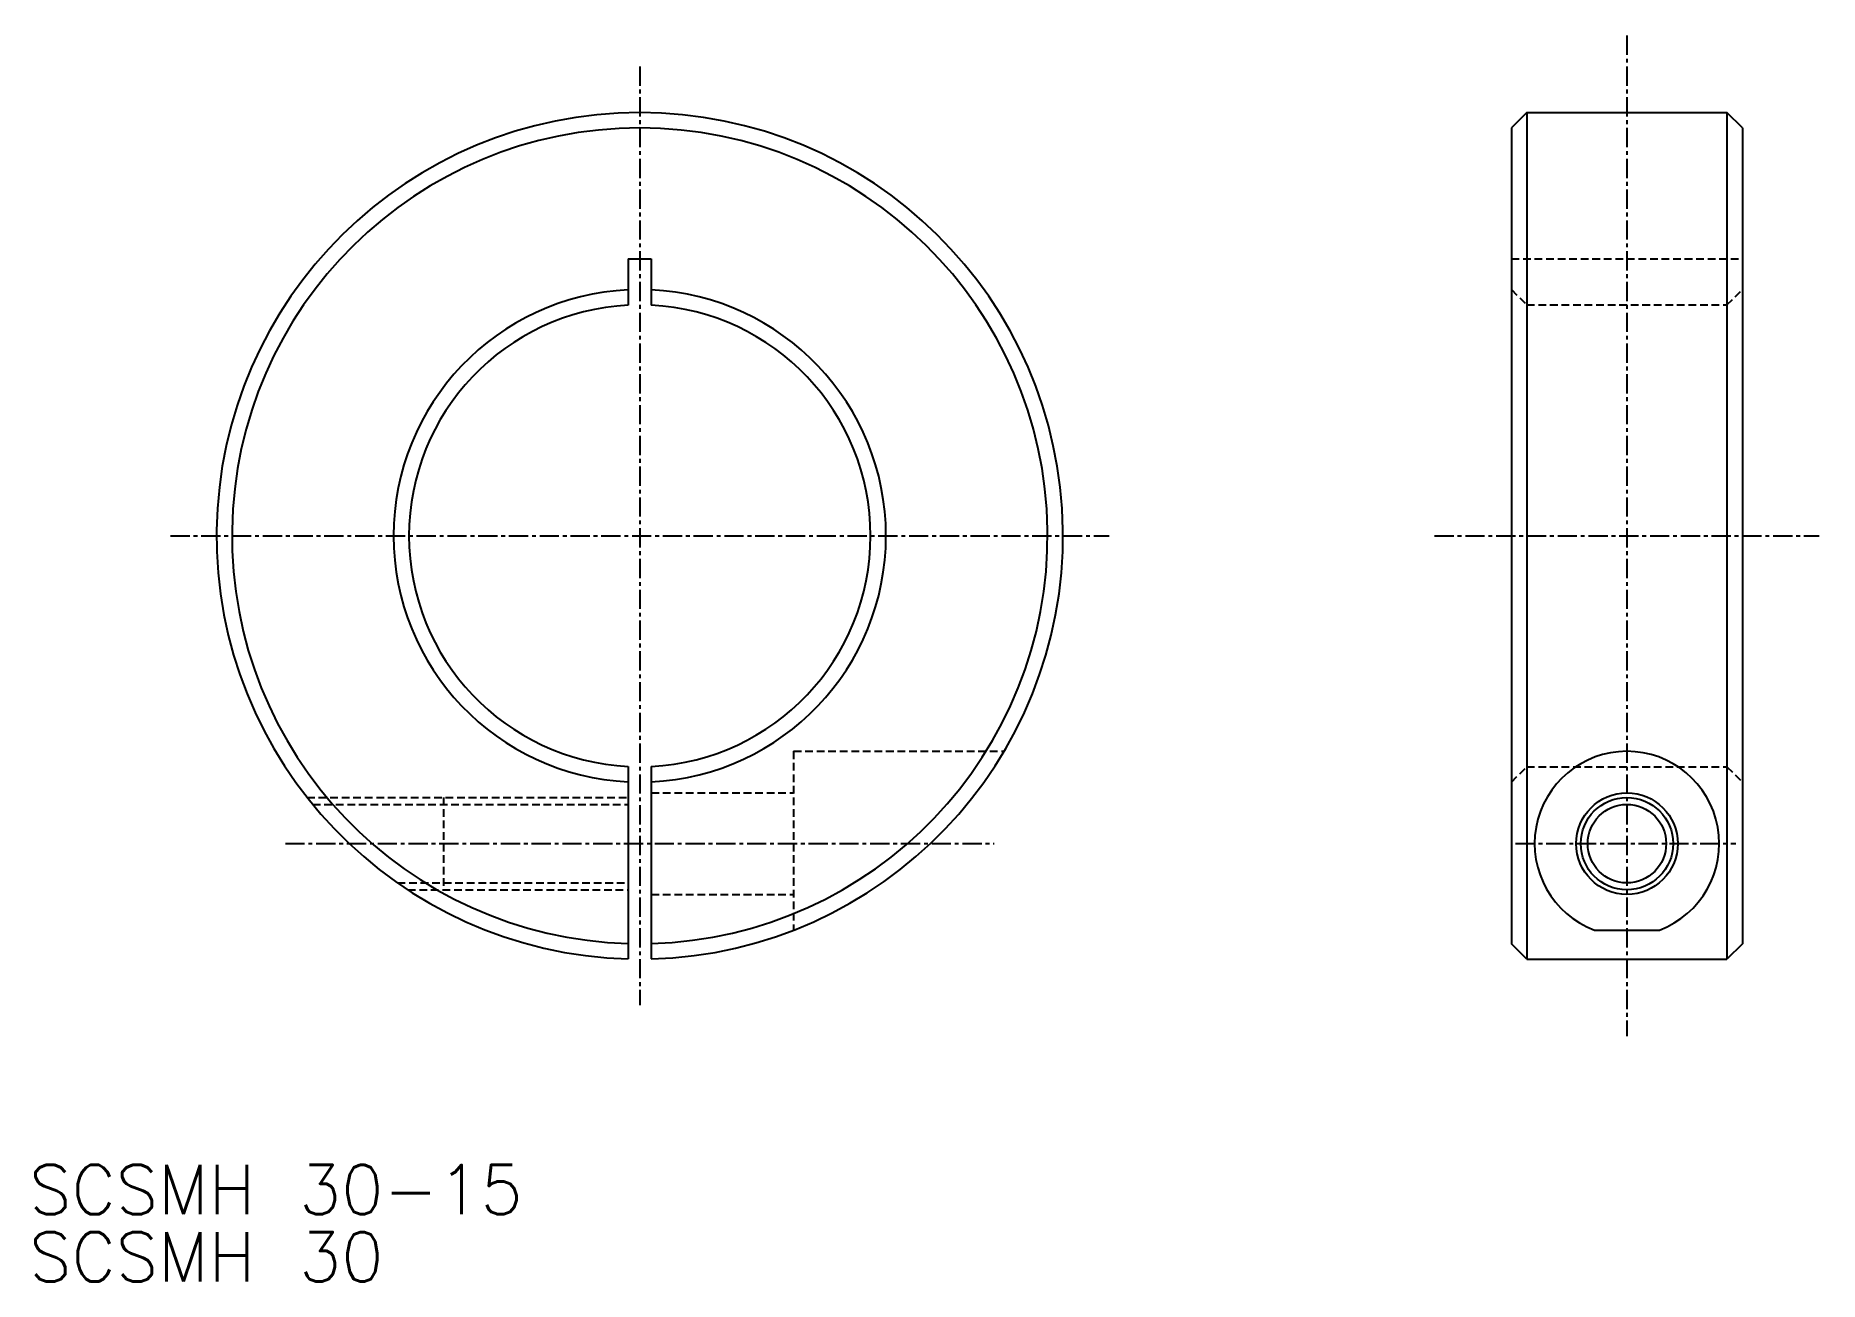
# Model space of a CAD drawing. Extents: x 171 to 287, y -598 to -517.
import ezdxf

# ---------------------------------------------------------------- set-up
doc = ezdxf.new("R2010")
doc.units = 0
doc.linetypes.add('CENTER', pattern=[2, 1.25, -0.25, 0.25, -0.25])
doc.linetypes.add('DASHED', pattern=[0.75, 0.5, -0.25])
doc.layers.get('0').update_dxf_attribs({"linetype": 'CONTINUOUS'})
doc.layers.add('CENTER', color=1, linetype='CENTER')
doc.styles.get("Standard").update_dxf_attribs({"font": 'txt.shx', "bigfont": 'bigfont.shx'})

msp = doc.modelspace()

# ---------------------------------------------------------------- linework, layer by layer
at = {"color": 7, "linetype": 'CONTINUOUS'}
for p, q in [((268.26, -521.6), (267.26, -522.6)), ((267.26, -522.6), (267.26, -575.6)), ((268.26, -521.6), (268.26, -576.6)), ((268.26, -521.6), (281.26, -521.6)), ((281.26, -521.6), (281.26, -576.6)), ((282.26, -522.6), (281.26, -521.6)), ((282.26, -522.6), (282.26, -575.6)), ((209.86, -531.1), (209.86, -534.12)), ((209.86, -531.1), (211.36, -531.1)), ((211.36, -531.1), (211.36, -534.12)), ((209.86, -564.08), (209.86, -576.59)), ((211.36, -564.08), (211.36, -576.59)), ((272.65, -574.72), (276.87, -574.72)), ((268.26, -576.6), (267.26, -575.6)), ((282.26, -575.6), (281.26, -576.6)), ((268.26, -576.6), (281.26, -576.6))]:
    msp.add_line(p, q, dxfattribs=at)
at = {"color": 3, "linetype": 'DASHED'}
for p, q in [((267.26, -531.1), (282.26, -531.1)), ((267.26, -533.1), (268.26, -534.1)), ((281.26, -534.1), (282.26, -533.1)), ((268.26, -534.1), (281.26, -534.1)), ((220.61, -563.1), (220.61, -574.72)), ((220.61, -563.1), (234.28, -563.1)), ((267.26, -565.1), (268.26, -564.1)), ((268.26, -564.1), (281.26, -564.1)), ((281.26, -564.1), (282.26, -565.1)), ((188.99, -566.1), (209.86, -566.1)), ((189.36, -566.55), (209.86, -566.55)), ((197.86, -566.1), (197.86, -572.1)), ((211.36, -565.8), (220.61, -565.8)), ((194.87, -571.65), (209.86, -571.65)), ((195.54, -572.1), (209.86, -572.1)), ((211.36, -572.4), (220.61, -572.4))]:
    msp.add_line(p, q, dxfattribs=at)
for p, q in [((282.26, -535.85), (282.26, -535.85)), ((282.26, -549.1), (282.26, -549.1))]:
    msp.add_line(p, q)
at = {"color": 7, "linetype": 'CONTINUOUS'}
msp.add_circle((274.76, -569.1), 3.3, dxfattribs=at)
at = {"color": 3, "linetype": 'CONTINUOUS'}
msp.add_circle((274.76, -569.1), 3, dxfattribs=at)
msp.add_circle((274.76, -569.1), 2.55)
at = {"color": 7, "linetype": 'CONTINUOUS'}
for centre, radius, start, end in [((210.61, -549.1), 27.5, 271.5628, 268.4372), ((210.61, -549.1), 26.5, 271.6218, 268.3782), ((210.61, -549.1), 16, 92.6867, 267.3133), ((210.61, -549.1), 16, 272.6867, 87.3133), ((210.61, -549.1), 15, 92.866, 267.134), ((210.61, -549.1), 15, 272.866, 87.134), ((274.76, -569.1), 6, 290.5723, 249.4277)]:
    msp.add_arc(centre, radius, start, end, dxfattribs=at)
at = {"layer": 'CENTER', "color": 1, "linetype": 'CENTER'}
for p, q in [((274.76, -516.6), (274.76, -581.6)), ((210.61, -518.6), (210.61, -579.6)), ((180.11, -549.1), (241.11, -549.1)), ((262.26, -549.1), (287.26, -549.1)), ((187.58, -569.1), (233.64, -569.1)), ((267.52, -569.1), (281.84, -569.1))]:
    msp.add_line(p, q, dxfattribs=at)

# ---------------------------------------------------------------- texts
for s, p in [('SCSMH 30-15', (170.94, -593.18)), ('SCSMH 30', (170.94, -597.54))]:
    msp.add_text(s, height=3.2).set_placement(p)

doc.saveas('drawing.dxf')
